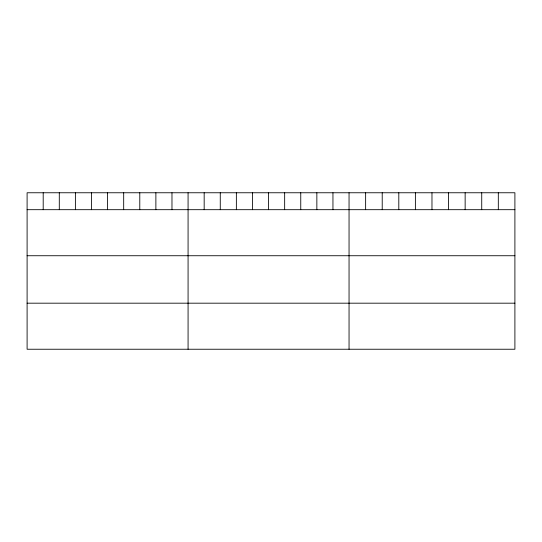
<?xml version="1.0" encoding="UTF-8"?>
<svg xmlns="http://www.w3.org/2000/svg" width="542" height="542" viewBox="0 0 542 542"><rect width="100%" height="100%" fill="white"/><g stroke="black" fill="none" stroke-linecap="round" stroke-linejoin="round"><path stroke-width="0.81" d="M514.9 209.686L514.9 349.238L27.1 349.238L27.1 192.762L514.9 192.762L514.9 209.686L27.1 209.686M27.1 255.736L514.9 255.736M27.1 303.181L514.9 303.181M498.315 192.762L498.315 209.686M481.73 192.762L481.73 209.686M465.144 192.762L465.144 209.686M448.559 192.762L448.559 209.686M431.974 192.762L431.974 209.686M415.389 192.762L415.389 209.686M398.804 192.762L398.804 209.686M382.218 192.762L382.218 209.686M365.633 192.762L365.633 209.686M349.048 192.762L349.048 349.238M332.951 192.762L332.951 209.686M316.853 192.762L316.853 209.686M300.756 192.762L300.756 209.686M284.658 192.762L284.658 209.686M268.561 192.762L268.561 209.686M252.464 192.762L252.464 209.686M236.366 192.762L236.366 209.686M220.269 192.762L220.269 209.686M204.171 192.762L204.171 209.686M188.074 192.762L188.074 349.238M171.977 192.762L171.977 209.686M155.879 192.762L155.879 209.686M139.782 192.762L139.782 209.686M123.684 192.762L123.684 209.686M107.587 192.762L107.587 209.686M91.49 192.762L91.49 209.686M75.392 192.762L75.392 209.686M59.295 192.762L59.295 209.686M43.197 192.762L43.197 209.686"/></g></svg>
